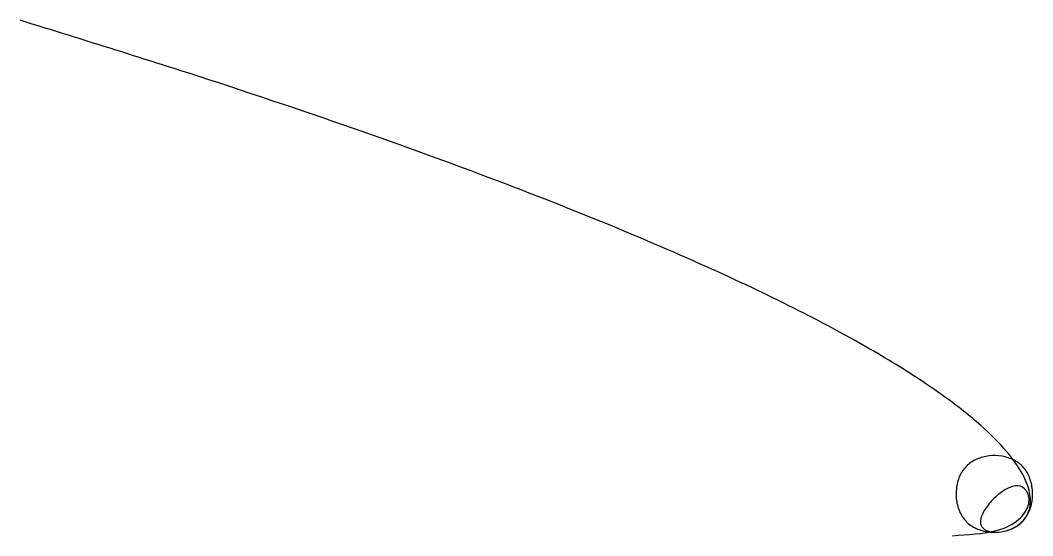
# Model space of a CAD drawing. Header units: metres. Extents: x -44.7 to 3.8, y 0 to 24.7.
import ezdxf

# ---------------------------------------------------------------- set-up
doc = ezdxf.new("R2010")
doc.units = ezdxf.units.M

msp = doc.modelspace()

# ---------------------------------------------------------------- linework, layer by layer
at = {"layer": 'CURVES', "color": 5}
msp.add_open_spline([(0, 0), (4, 0), (4, 4), (0, 4), (0, 0), (4, 0), (4, 4)], degree=3, knots=[0, 1, 2, 3, 4, 5, 6, 7, 8, 9, 10], dxfattribs=at)

doc.saveas('drawing.dxf')
